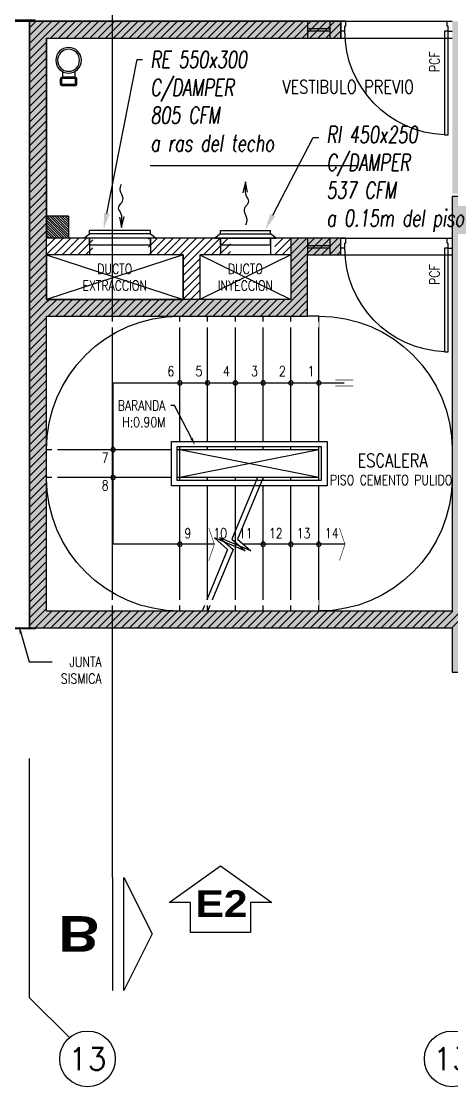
# Model space of a CAD drawing. Header units: millimetres. Extents: x -3 to 53, y -269 to 39.
# Drawn here: x 23.12 to 27, y -117.72 to -108.15 of the extents above; entities that cross this region are included whole.
import ezdxf
from ezdxf import colors
from ezdxf.entities.mleader import LeaderData, LeaderLine
from ezdxf.enums import TextEntityAlignment as Align
from ezdxf.math import Vec2, Vec3

# ---------------------------------------------------------------- set-up
doc = ezdxf.new("R2010")
doc.units = ezdxf.units.MM
doc.header["$LTSCALE"] = 15
doc.set_wipeout_variables(frame=1)
for name, pattern in [('CENTER', [2, 1.25, -0.25, 0.25, -0.25]), ('HIDDEN2', [0.1875, 0.125, -0.0625]), ('PHANTOM', [63.5, 31.75, -6.35, 6.35, -6.35, 6.35, -6.35]), ('PHANTOM2', [1.25, 0.625, -0.125, 0.125, -0.125, 0.125, -0.125])]:
    doc.linetypes.add(name, pattern=pattern)
doc.layers.get('0').update_dxf_attribs({"color": 250})
for name, color, linetype in [('A-BARANDAS', 250, 'Continuous'), ('A-CORTE', 250, 'CENTER'), ('A-EJES', 251, 'PHANTOM'), ('A-EST HATCH', 250, 'Continuous'), ('A-EST PLACAS', 250, 'Continuous'), ('A-EST VIGAS', 250, 'HIDDEN2'), ('A-HATCH', 250, 'Continuous'), ('A-LINEAS', 250, 'Continuous'), ('A-MOBILIARIO', 250, 'Continuous'), ('A-MURO BAJO', 251, 'Continuous'), ('A-PROYECCIONES', 250, 'HIDDEN2'), ('A-TEXTO-ACABADO PISO', 250, 'Continuous'), ('A-TEXTO-AMBIENTE', 252, 'Continuous'), ('A-TEXTO-INDICACIONES', 250, 'Continuous'), ('L-03_EQUIP-ACCES', 160, 'Continuous'), ('L-04_EQ-MED-CONT', 191, 'Continuous'), ('L-06_EQ-FIN-CONT', 141, 'Continuous'), ('L3 Equipos y Ductos', 160, 'Continuous'), ('L4 Linea mediana', 191, 'Continuous'), ('L6 Linea fina', 141, 'Continuous'), ('MURO CF 120', 250, 'Continuous')]:
    doc.layers.add(name, color=color, linetype=linetype)
doc.layers.add('A-MUROS', color=252, linetype='Continuous', lineweight=30)
doc.styles.add('JNV ING', font='romans.shx', dxfattribs={"width": 0.7, "oblique": 8, "height": 0.15})
doc.styles.add('R140', font='', dxfattribs={"height": 3.55})
doc.styles.add('R160-75', font='', dxfattribs={"height": 0.6})
doc.styles.add('ROMANS', font='romans.shx', dxfattribs={"width": 0.8})
doc.styles.add('TXT_COTAS', font='romans.shx', dxfattribs={"width": 0.8})
doc.styles.get('R140').set_extended_font_data('Arial Black', bold=True)
doc.styles.get('R160-75').set_extended_font_data('Arial Black', bold=True)
pattern_1 = [(45, (179.999406, -86.67669), (-0.035355339, 0.035355339), [])]

# ---------------------------------------------------------------- blocks, each defined once
blk = doc.blocks.new('flujo11')
at = {"layer": 'L6 Linea fina'}
for p, q in [((0, 0), (-0.0198, -0.0998)), ((0.0212, -0.0932), (0, 0))]:
    blk.add_line(p, q, dxfattribs=at)
blk.add_open_spline([(0, 0), (0.0064, -0.0434), (-0.016, -0.1047), (0.0608, -0.1905), (-0.0346, -0.24), (0.0373, -0.3312), (0.0223, -0.3717), (0.0156, -0.3896)], degree=3, knots=[0, 0, 0, 0, 0.0524684, 0.0807049, 0.1300475, 0.160067, 0.1839926, 0.1839926, 0.1839926, 0.1839926], dxfattribs=at)
blk = doc.blocks.new('TAF_55')
at = {"layer": 'L-03_EQUIP-ACCES', "ltscale": 1.5}
for p, q in [((-0.325, 0.06), (0.325, 0.06)), ((-0.275, 0), (-0.275, 0.06)), ((0.275, 0), (0.275, 0.06))]:
    blk.add_line(p, q, dxfattribs=at)
at = {"layer": 'L-04_EQ-MED-CONT', "ltscale": 1.5}
for p, q in [((-0.275, 0.1), (-0.325, 0.06)), ((-0.275, 0.1), (0.275, 0.1)), ((0.325, 0.06), (0.275, 0.1))]:
    blk.add_line(p, q, dxfattribs=at)
at = {"layer": 'L-06_EQ-FIN-CONT', "ltscale": 1.5}
for p, q in [((-0.275, 0.13), (0.275, 0.13)), ((-0.275, 0.1), (-0.275, 0.13)), ((0.275, 0.1), (0.275, 0.13))]:
    blk.add_line(p, q, dxfattribs=at)
blk = doc.blocks.new('EST.P10')
at = {"layer": 'A-EST HATCH'}
h = blk.add_hatch(color=256, dxfattribs=at)
h.dxf.hatch_style = 1
h.paths.add_polyline_path([(39.55, -2.74), (39.55, 3.325), (37.9, 3.325), (37.9, 3.525), (39.7, 3.525), (39.7, 2.65), (41.2, 2.65), (41.2, 3.15), (41.35, 3.15), (41.35, 2.45), (39.7, 2.45), (39.7, -2.74)])
h.paths.add_polyline_path([(18.45, 7.325), (20.05, 7.325), (20.05, 10.425), (18.85, 10.425), (18.85, 10.575), (20.2, 10.575), (20.2, 7.175), (18.45, 7.175)])
h.paths.add_polyline_path([(17.65, 10.575), (17.5, 10.575), (17.5, 7.175), (17.65, 7.175)])
h.paths.add_polyline_path([(12.15, 11.05), (11.85, 11.05), (11.85, 10.9), (12, 10.9), (12, 7.825), (12.15, 7.825)])
h.paths.add_polyline_path([(15.1, 10.425), (15.1, 7.325), (16.7, 7.325), (16.7, 7.175), (14.95, 7.175), (14.95, 10.575), (16.3, 10.575), (16.3, 10.425)])
h.paths.add_polyline_path([(5.85, 10.9), (5.25, 10.9), (5.25, 11.05), (6, 11.05), (6, 7.65), (4.85, 7.65), (4.85, 7.8), (5.85, 7.8)])
h.paths.add_polyline_path([(4.05, 11.05), (4.05, 7.65), (3.9, 7.65), (3.9, 11.05)])
h.paths.add_polyline_path([(3.1, 7.8), (1.5, 7.8), (1.5, 10.9), (2.7, 10.9), (2.7, 11.05), (1.35, 11.05), (1.35, 7.65), (3.1, 7.65)])
h.paths.add_polyline_path([(5.85, -2.65), (5.25, -2.65), (5.25, -2.8), (6, -2.8), (6, 0.6), (4.85, 0.6), (4.85, 0.45), (5.85, 0.45)])
h.paths.add_polyline_path([(4.05, -2.8), (4.05, 0.6), (3.9, 0.6), (3.9, -2.8)])
h.paths.add_polyline_path([(3.1, 0.45), (1.5, 0.45), (1.5, -2.65), (2.7, -2.65), (2.7, -2.8), (1.35, -2.8), (1.35, 0.6), (3.1, 0.6)])
h.paths.add_polyline_path([(8.7, -0.35), (8.85, -0.35), (8.85, -2.65), (9, -2.65), (9, -2.8), (8.7, -2.8)])
h.paths.add_polyline_path([(18.45, 0.925), (20.05, 0.925), (20.05, -2.175), (18.85, -2.175), (18.85, -2.325), (20.2, -2.325), (20.2, 1.075), (18.45, 1.075)])
h.paths.add_polyline_path([(17.65, -2.325), (17.5, -2.325), (17.5, 1.075), (17.65, 1.075)])
h.paths.add_polyline_path([(12.15, -2.8), (11.85, -2.8), (11.85, -2.65), (12, -2.65), (12, 0.425), (12.15, 0.425)])
h.paths.add_polyline_path([(15.1, -2.175), (15.1, 0.925), (16.7, 0.925), (16.7, 1.075), (14.95, 1.075), (14.95, -2.325), (16.3, -2.325), (16.3, -2.175)])
h.paths.add_polyline_path([(31.6, 7.325), (30, 7.325), (30, 10.425), (31.2, 10.425), (31.2, 10.575), (29.85, 10.575), (29.85, 7.175), (31.6, 7.175)])
h.paths.add_polyline_path([(32.4, 10.575), (32.55, 10.575), (32.55, 7.175), (32.4, 7.175)])
h.paths.add_polyline_path([(38.2, 11.05), (38.2, 10.9), (38.05, 10.9), (38.05, 7.825), (37.9, 7.825), (37.9, 11.05)])
h.paths.add_polyline_path([(27.6, 4.725), (37, 4.725), (37, 4.875), (33.45, 4.875), (33.45, 6.275), (33.25, 6.275), (33.25, 4.875), (30.35, 4.875), (30.35, 6.275), (30.2, 6.275), (30.2, 4.875), (27.8, 4.875), (27.8, 6.125), (29.45, 6.125), (29.45, 6.275), (27.175, 6.275), (27.175, 6.125), (27.6, 6.125)])
h.paths.add_polyline_path([(34.95, 10.425), (34.95, 7.325), (33.35, 7.325), (33.35, 7.175), (35.1, 7.175), (35.1, 10.575), (33.75, 10.575), (33.75, 10.425)])
h.paths.add_polyline_path([(39.7, 5.8), (41.35, 5.8), (41.35, 5.1), (41.2, 5.1), (41.2, 5.6), (39.7, 5.6), (39.7, 4.725), (37.9, 4.725), (37.9, 4.925), (39.55, 4.925), (39.55, 10.99), (39.7, 10.99)])
h.paths.add_polyline_path([(44.2, 10.9), (44.8, 10.9), (44.8, 11.05), (44.05, 11.05), (44.05, 7.65), (45.2, 7.65), (45.2, 7.8), (44.2, 7.8)])
h.paths.add_polyline_path([(46, 11.05), (46, 7.65), (46.15, 7.65), (46.15, 11.05)])
h.paths.add_polyline_path([(46.95, 7.8), (48.55, 7.8), (48.55, 10.9), (47.35, 10.9), (47.35, 11.05), (48.7, 11.05), (48.7, 7.65), (46.95, 7.65)])
h.paths.add_polyline_path([(46, -2.8), (46, 0.6), (46.15, 0.6), (46.15, -2.8)])
h.paths.add_polyline_path([(46.95, 0.45), (48.55, 0.45), (48.55, -2.65), (47.35, -2.65), (47.35, -2.8), (48.7, -2.8), (48.7, 0.6), (46.95, 0.6)])
h.paths.add_polyline_path([(41.35, 0.7), (41.2, 0.7), (41.2, -2.65), (41.05, -2.65), (41.05, -2.8), (41.35, -2.8)])
h.paths.add_polyline_path([(31.6, 0.925), (30, 0.925), (30, -2.175), (31.2, -2.175), (31.2, -2.325), (29.85, -2.325), (29.85, 1.075), (31.6, 1.075)])
h.paths.add_polyline_path([(32.4, -2.325), (32.55, -2.325), (32.55, 1.075), (32.4, 1.075)])
h.paths.add_polyline_path([(37.9, -2.8), (38.2, -2.8), (38.2, -2.65), (38.05, -2.65), (38.05, 0.425), (37.9, 0.425)])
h.paths.add_polyline_path([(34.95, -2.175), (34.95, 0.925), (33.35, 0.925), (33.35, 1.075), (35.1, 1.075), (35.1, -2.325), (33.75, -2.325), (33.75, -2.175)])
h.paths.add_polyline_path([(10.35, 3.525), (12.15, 3.525), (12.15, 3.375), (10.5, 3.375), (10.5, -2.74), (10.35, -2.74), (10.35, 2.5), (8.7, 2.5), (8.7, 3.15), (8.85, 3.15), (8.85, 2.65), (10.35, 2.65)])
h.paths.add_polyline_path([(44.05, -2.8), (44.05, 0.6), (45.2, 0.6), (45.2, 0.45), (44.2, 0.45), (44.2, -2.65), (44.8, -2.65), (44.8, -2.8)])
h.paths.add_polyline_path([(46.9532, 5.55), (47.1, 5.55), (47.1, 6.75), (44.95, 6.75), (44.95, 6.6), (45.4, 6.6), (45.4, 5), (45.6, 5), (45.6, 6.6), (46.95, 6.6), (46.95, 5.55)], flags=17)
h.paths.add_polyline_path([(46.9532, 2.7), (47.1, 2.7), (47.1, 1.5), (44.95, 1.5), (44.95, 1.65), (45.4, 1.65), (45.4, 3.25), (45.6, 3.25), (45.6, 1.65), (46.95, 1.65), (46.95, 2.7)], flags=17)
h.paths.add_polyline_path([(41.1999, 4.2), (44.05, 4.2), (44.05, 6.75), (44.2, 6.75), (44.2, 4.2), (46.95, 4.2), (46.95, 4.8), (47.1, 4.8), (47.1, 4.2), (49.9, 4.2), (49.9, 8.15), (49.85, 8.15), (49.85, 8.25), (50.05, 8.25), (50.05, 0), (49.85, 0), (49.85, 0.1), (49.8999, 0.1), (49.9, 4.05), (47.1, 4.05), (47.1, 3.45), (46.95, 3.45), (46.95, 4.05), (44.2, 4.05), (44.2, 1.5), (44.05, 1.5), (44.05, 4.05), (41.1999, 4.05)])
h.paths.add_polyline_path([(41.35, 11.05), (41.35, 7.55), (41.2, 7.55), (41.2, 10.9), (41.05, 10.9), (41.05, 11.05)])
h.paths.add_polyline_path([(27.15, 4.725), (25.15, 4.725), (25.15, 4.875), (27, 4.875), (27, 8.275), (25.15, 8.275), (25.15, 8.425), (27, 8.425), (27, 10.575), (27.85, 10.575), (27.85, 10.425), (27.15, 10.425)])
h.paths.add_polyline_path([(10.35, 10.99), (10.35, 5.75), (8.7, 5.75), (8.7, 5.1), (8.85, 5.1), (8.85, 5.6), (10.35, 5.6), (10.35, 4.725), (12.15, 4.725), (12.15, 4.875), (10.5, 4.875), (10.5, 10.99)])
h.paths.add_polyline_path([(2.95, 4.2), (0.15, 4.2), (0.1499, 8.15), (0.2, 8.15), (0.2, 8.25), (0, 8.25), (0, 0), (0.2, 0), (0.2, 0.0997), (0.1501, 0.1), (0.15, 4.05), (2.95, 4.05), (2.95, 3.45), (3.1, 3.45), (3.1, 4.05), (5.85, 4.05), (5.85, 1.5), (6, 1.5), (6, 4.05), (8.8501, 4.05), (8.8501, 4.2), (6, 4.2), (6, 6.75), (5.85, 6.75), (5.85, 4.2), (3.1, 4.2), (3.1, 4.8), (2.95, 4.8)])
h.paths.add_polyline_path([(8.7, 11.05), (9, 11.05), (9, 10.9), (8.85, 10.9), (8.85, 8.6), (8.7, 8.6)])
h.paths.add_polyline_path([(3.0968, 5.55), (2.95, 5.55), (2.95, 6.75), (5.1, 6.75), (5.1, 6.6), (4.65, 6.6), (4.65, 5), (4.45, 5), (4.45, 6.6), (3.1, 6.6), (3.1, 5.55)], flags=17)
h.paths.add_polyline_path([(3.0968, 2.7), (2.95, 2.7), (2.95, 1.5), (5.1, 1.5), (5.1, 1.65), (4.65, 1.65), (4.65, 3.25), (4.45, 3.25), (4.45, 1.65), (3.1, 1.65), (3.1, 2.7)], flags=17)
h.paths.add_polyline_path([(23.35, 4.725), (23.2, 4.725), (23.2, 8.425), (23.35, 8.425)])
h.paths.add_polyline_path([(22.45, 6.125), (22.45, 4.725), (13.05, 4.725), (13.05, 4.875), (16.6, 4.875), (16.6, 6.275), (16.8, 6.275), (16.8, 4.875), (19.7, 4.875), (19.7, 6.275), (19.85, 6.275), (19.85, 4.875), (22.25, 4.875), (22.25, 6.125), (20.6, 6.125), (20.6, 6.275), (22.845, 6.275), (22.845, 6.125)])
h.paths.add_polyline_path([(29, 1.975), (29, 2.125), (27.2, 2.125), (27.2, 3.375), (29.75, 3.375), (29.75, 1.975), (29.9, 1.975), (29.9, 3.375), (33.25, 3.375), (33.25, 1.975), (33.45, 1.975), (33.45, 3.375), (37, 3.375), (37, 3.525), (27, 3.525), (27, 1.975)])
h.paths.add_polyline_path([(27, 1.95), (27, -1.775), (23.35, -1.775), (23.35, 0.875), (25.7, 0.875), (25.7, 1.425), (26, 1.425), (26, 1.575), (25.55, 1.575), (25.55, 1.025), (23.35, 1.025), (23.35, 3.375), (26, 3.375), (26, 3.525), (23.2, 3.525), (23.2, -1.925), (27, -1.925), (27, -2.325), (27.85, -2.325), (27.85, -2.175), (27.15, -2.175), (27.15, 1.95)])
at = {"layer": 'A-EST PLACAS'}
blk.add_lwpolyline([(27, 1.95), (27, -1.775), (23.35, -1.775), (23.35, 0.875), (25.7, 0.875), (25.7, 1.425), (26, 1.425), (26, 1.575), (25.55, 1.575), (25.55, 1.025), (23.35, 1.025), (23.35, 3.375), (26, 3.375), (26, 3.525), (23.2, 3.525), (23.2, -1.925), (27, -1.925), (27, -2.325), (27.85, -2.325), (27.85, -2.175), (27.15, -2.175), (27.15, 1.95)], close=True, dxfattribs=at)
at = {"layer": 'A-EST VIGAS'}
for p, q in [((26, 3.525), (27, 3.525)), ((26, 3.375), (27, 3.375)), ((25.55, 1.575), (23.35, 1.575)), ((26, 1.575), (27, 1.575)), ((24.58, 1.425), (23.35, 1.425)), ((24.58, 1.425, 0), (24.58, 1.025)), ((25.55, 1.425), (24.73, 1.425)), ((24.73, 1.425, 0), (24.73, 1.025)), ((26, 1.425), (27, 1.425))]:
    blk.add_line(p, q, dxfattribs=at)
at = {"layer": 'A-PROYECCIONES', "ltscale": 0.5}
for p, q in [((25.7, 3.525, 0), (25.7, 3.375, 0)), ((25.7, 3.46, 0), (25.9, 3.46, 0)), ((25.9, 3.525, 0), (25.9, 3.375, 0)), ((25.7, 3.44, 0), (25.9, 3.44, 0)), ((25.7, 1.575, 0), (25.7, 1.425, 0)), ((25.9, 1.575, 0), (25.9, 1.425, 0)), ((25.7, 1.51, 0), (25.9, 1.51, 0)), ((25.7, 1.49, 0), (25.9, 1.49, 0))]:
    blk.add_line(p, q, dxfattribs=at)
blk = doc.blocks.new('TEXTO DUCTOS PT')
at = {"layer": 'A-TEXTO-INDICACIONES', "char_height": 0.09, "width": 0.4157, "attachment_point": 5, "style": 'ROMANS'}
for s, insert in [('\\pxsm1,qc,t16;DUCTO EXTRACCION', (22.615, -9.825, 0)), ('\\pxsm1,qc,t16;DUCTO INYECCION', (23.79, -9.825, 0))]:
    blk.add_mtext(s, dxfattribs=dict(at, insert=insert))
blk = doc.blocks.new('*U31')
blk.add_lwpolyline([(-4.65, -4.35), (-4.65, 0.15), (-7.86, 0.15), (-0.15, 5.69), (7.57, 0.15), (4.35, 0.15), (4.35, -4.35)], close=True)
at = {"linetype": 'Continuous', "style": 'R140'}
blk.add_attdef('ELEVACION', text='', height=3.55, dxfattribs=at).set_placement((0, 0), align=Align.MIDDLE_CENTER)
blk = doc.blocks.new('*U104')
blk.add_line((-3, -5.08), (-3, 5.08))
blk.add_lwpolyline([(-4.016, 5.08), (-4.016, -5.08), (-6.556, 0)], close=True)
at = {"linetype": 'Continuous', "style": 'R160-75'}
blk.add_attdef('A', text='', height=0.3, dxfattribs=at).set_placement((0, 0), align=Align.MIDDLE_CENTER)
blk = doc.blocks.new('Cortes-Elev.')
at = {"layer": 'A-CORTE', "linetype": 'CENTER', "ltscale": 0.5}
for points in [[(23.945, 20.8306), (23.945, 37.8534)], [(-1.966, 27.2284), (51.8601, 27.2284)]]:
    blk.add_lwpolyline(points, dxfattribs=at)
ref = blk.add_blockref('*U31', (24.9256, 20.5952), dxfattribs=dict(at, xscale=0.05980032655866058, yscale=0.05980032655866058, zscale=0.05980032655866058))
ref.add_attrib('ELEVACION', 'E2', dxfattribs={"layer": '0', "linetype": 'Continuous', "height": 0.2392, "style": 'R160-75'}).set_placement((24.9256, 20.5953), align=Align.MIDDLE_CENTER)
ref = blk.add_blockref('*U104', (23.645, 20.3226), dxfattribs=dict(at, xscale=0.1, yscale=0.1, zscale=-0.1, rotation=180))
ref.add_attrib('A', 'B', dxfattribs={"layer": '0', "linetype": 'Continuous', "extrusion": (0, 0, -1), "height": 0.32, "rotation": 180, "style": 'R160-75'}).set_placement((-23.645, 20.3226), align=Align.MIDDLE)
blk = doc.blocks.new('*U143')
for p, q in [((0.01, 0.955), (0.01, 1)), ((0.1, 0.965), (0.055, 0.965)), ((0.055, 0.955), (0.055, 0.965)), ((0.1, 0.965), (0.1, 1)), ((0.055, 0.955), (0.01, 0.955)), ((0.055, 0.045), (0.01, 0.045)), ((0.01, 0.045), (0.01, 0)), ((0.055, 0.045), (0.055, 0.035)), ((0.1, 0.035), (0.055, 0.035)), ((0.1, 0.035), (0.1, 0))]:
    blk.add_line(p, q)
blk.add_lwpolyline([(1.03, 0.07), (1.03, 0.035), (0.1, 0.035), (0.1, 0.07)], close=True)
at = {"linetype": 'HIDDEN2'}
blk.add_arc((0.0995, 0.0338), 0.9312, 2.23015, 89.96723, dxfattribs=at)
blk = doc.blocks.new('*U144')
for p, q in [((587.059, -119.157), (587.059, -119.23)), ((587.219, -119.157), (587.219, -119.23))]:
    blk.add_line(p, q)
for points in [[(587.245, -119.254), (587.245, -119.313, -0.414214), (587.221, -119.337), (587.057, -119.337, -0.414214), (587.033, -119.313), (587.033, -119.254, -0.414214), (587.057, -119.23), (587.221, -119.23, -0.414214)], [(587.229, -119.254), (587.229, -119.313, -0.414214), (587.221, -119.321), (587.057, -119.321, -0.414214), (587.049, -119.313), (587.049, -119.254, -0.414214), (587.057, -119.246), (587.221, -119.246, -0.414214)]]:
    blk.add_lwpolyline(points, format="xyb", close=True)
for radius in [0.164, 0.14]:
    blk.add_circle((587.139, -119.014), radius)
blk = doc.blocks.new('N.01')
at = {"layer": 'A-HATCH'}
h = blk.add_hatch(dxfattribs=at)
h.set_pattern_fill('ANSI31', color=256, scale=0.005)
h.set_pattern_definition([(45, (116.932913, -109.161275), (-0.0112253202, 0.0112253202), [])])
h.paths.add_polyline_path([(3.9, 3.875), (3.7, 3.875), (3.7, 4.075), (3.9, 4.075)])
at = {"elevation": 0}
blk.add_lwpolyline([(4, 5.835), (4.25, 5.835), (4.25, 5.825), (4, 5.825)], close=True, dxfattribs=at)
at = {"layer": 'A-LINEAS', "linetype": 'Continuous'}
for p, q in [((1.7, 3.725, 0), (2.52, 3.325, 0)), ((2.52, 3.725, 0), (1.7, 3.325, 0)), ((2.67, 3.725, 0), (3.9, 3.325, 0)), ((3.9, 3.725, 0), (2.67, 3.325, 0)), ((1.45, 1.975, 0), (2.7, 1.725, 0)), ((1.45, 1.725, 0), (2.7, 1.975, 0))]:
    blk.add_line(p, q, dxfattribs=at)
at = {"layer": 'A-LINEAS'}
blk.add_line((3.3, 2.575, 0), (1.2204, 2.575, 0), dxfattribs=at)
at = {"layer": 'A-LINEAS', "const_width": 0.005, "elevation": 0}
for points in [[(1.3008, 2.6022), (1.1401, 2.6022)], [(1.3008, 2.5479), (1.1401, 2.5479)], [(1.2646, 1.2724), (1.2138, 1.125), (1.2646, 0.9776)], [(2.4395, 1.2724), (2.3887, 1.125), (2.4395, 0.9776)]]:
    blk.add_lwpolyline(points, dxfattribs=at)
at = {"layer": 'A-LINEAS', "elevation": 0}
blk.add_lwpolyline([(2.3887, 1.125), (3.3, 1.125), (3.3, 2.575)], dxfattribs=at)
at = {"layer": 'A-LINEAS', "linetype": 'Continuous', "elevation": 0}
blk.add_lwpolyline([(1.2138, 1.125), (2.1278, 1.125)], dxfattribs=at)
at = {"layer": 'A-LINEAS', "linetype": 'Continuous'}
for centre in [(1.45, 2.575, 0), (1.7, 2.575, 0), (1.95, 2.575, 0), (2.2, 2.575, 0), (2.45, 2.575, 0), (2.7, 2.575, 0), (3.3, 1.975, 0), (3.3, 1.725, 0), (1.45, 1.125, 0), (1.45, 1.125, 0), (1.7, 1.125, 0), (1.95, 1.125, 0), (2.7, 1.125, 0)]:
    blk.add_circle(centre, 0.02, dxfattribs=at)
at = {"layer": 'A-MURO BAJO'}
for p, q in [((3.5, 3.325, 0), (3.9, 3.325, 0)), ((1.45, 1.975, 0), (1.45, 3.175, 0)), ((1.45, 3.175, 0), (1.55, 3.175, 0)), ((1.7, 1.975, 0), (1.7, 3.175, 0)), ((1.95, 1.975, 0), (1.95, 3.175, 0)), ((2.2, 1.975, 0), (2.2, 3.175, 0)), ((2.45, 1.975, 0), (2.45, 3.175, 0)), ((2.7, 1.975, 0), (2.7, 3.175, 0)), ((1.45, 1.975, 0), (2.7, 1.975, 0)), ((1.45, 1.725, 0), (1.45, 1.975, 0)), ((2.45, 1.975, 0), (3.9, 1.975, 0)), ((2.7, 1.725, 0), (2.7, 1.975, 0)), ((1.45, 1.725, 0), (2.7, 1.725, 0)), ((1.45, 0.525, 0), (1.45, 1.725, 0)), ((1.7, 0.525, 0), (1.7, 1.725, 0)), ((1.95, 0.525, 0), (1.95, 1.725, 0)), ((2.2, 0.525, 0), (2.2, 1.725, 0)), ((2.45, 0.525, 0), (2.45, 1.725, 0)), ((2.7, 1.725, 0), (3.9, 1.725, 0)), ((2.7, 0.525, 0), (2.7, 1.725, 0))]:
    blk.add_line(p, q, dxfattribs=at)
at = {"layer": 'A-MUROS'}
for p, q in [((1.25, 5.825, 0), (1.25, 5.675, 0)), ((4.05, 5.825, 0), (1.25, 5.825, 0)), ((4.05, 0.375, 0), (4.05, 5.825, 0)), ((3.9, 5.675, 0), (1.25, 5.675, 0)), ((3.9, 5.675, 0), (3.9, 3.875, 0)), ((3.7, 4.075, 0), (3.7, 3.875, 0)), ((3.7, 4.075, 0), (3.9, 4.075, 0)), ((1.25, 3.725, 0), (1.25, 3.875, 0)), ((1.25, 3.875, 0), (3.9, 3.875, 0)), ((1.55, 3.725, 0), (1.25, 3.725, 0)), ((1.55, 3.175, 0), (1.55, 3.725, 0)), ((1.7, 3.725, 0), (1.7, 3.325, 0)), ((1.7, 3.725, 0), (2.52, 3.725, 0)), ((2.52, 3.725, 0), (2.52, 3.325, 0)), ((2.67, 3.725, 0), (3.9, 3.725, 0)), ((2.67, 3.325, 0), (2.67, 3.725, 0)), ((3.9, 3.725, 0), (3.9, 3.325, 0)), ((1.7, 3.325, 0), (2.52, 3.325, 0)), ((1.7, 3.325, 0), (2.52, 3.325, 0)), ((3.9, 3.325, 0), (2.67, 3.325, 0)), ((3.9, 3.175, 0), (1.55, 3.175, 0)), ((3.9, 0.525, 0), (3.9, 3.175, 0)), ((0.25, 0.525, 0), (3.9, 0.525, 0)), ((4.05, 0.375, 0), (0.25, 0.375, 0))]:
    blk.add_line(p, q, dxfattribs=at)
at = {"xscale": 0.7035271998764521, "yscale": 0.7035271998764521, "zscale": 0.7035271998764521}
blk.add_blockref('*U144', (-409.3684, 89.2043, 0), dxfattribs=at)
at = {"layer": 'A-MOBILIARIO', "rotation": 270}
for p in [(0.25, 5.835, 0), (0.25, 3.885, 0)]:
    blk.add_blockref('*U143', p, dxfattribs=at)
blk.add_wipeout([(1.425, 1.7), (1.375, 1.65), (2.775, 1.65), (2.775, 2.05), (1.375, 2.05), (1.375, 1.65), (1.425, 1.7), (1.425, 2), (2.725, 2), (2.725, 1.7)]).translate(0, 0, 0).dxf.layer = 'A-BARANDAS'
at = {"layer": 'A-BARANDAS', "elevation": 0}
for points in [[(1.375, 2.05), (1.375, 1.65), (2.775, 1.65), (2.775, 2.05)], [(2.725, 1.7), (1.425, 1.7), (1.425, 2), (2.725, 2)]]:
    blk.add_lwpolyline(points, close=True, dxfattribs=at)
at = {"layer": 'A-LINEAS', "linetype": 'Continuous', "elevation": 0}
for points in [[(1.95, 1.725), (2.1808, 1.1712), (2.0615, 1.0673), (2.3385, 1.1827), (2.2192, 1.0789), (2.45, 0.525)], [(2, 1.725), (2.2308, 1.1712), (2.1115, 1.0673), (2.3885, 1.1827), (2.2692, 1.0789), (2.5, 0.525)]]:
    blk.add_lwpolyline(points, dxfattribs=at)
blk.add_wipeout([(1.45, 0.575), (1.45, 0.625), (1.45, 0.625), (3.8, 0.625), (3.8, 2.5721), (3.8, 3.075), (1.45, 3.075), (1.45, 3.125), (3.85, 3.125), (3.85, 2.5928), (3.85, 0.575)]).translate(0, 0, 0).dxf.layer = 'A-BARANDAS'
at = {"layer": 'A-PROYECCIONES'}
for centre, start, end in [((1.45, 1.975, 0), 90, 180), ((2.7, 1.975, 0), 0, 90), ((1.45, 1.725, 0), 180, 270), ((2.7, 1.725, 0), 270, 0)]:
    blk.add_arc(centre, 1.2, start, end, dxfattribs=at)
blk = doc.blocks.new('Ejes_Torre G')
at = {"layer": 'A-EJES', "linetype": 'PHANTOM2', "ltscale": 0.5}
blk.add_line((23.2, -2.45, 0), (23.559, -2.809, 0), dxfattribs=at)
at = {"layer": 'A-EJES', "linetype": 'PHANTOM2', "ltscale": 0.5, "elevation": 0}
blk.add_lwpolyline([(23.2, -2.45), (23.2, -0.3)], dxfattribs=at)
at = {"layer": 'A-EJES', "linetype": 'Continuous'}
for centre in [(23.7204, -3, 0), (27, -3, 0)]:
    blk.add_circle(centre, 0.25, dxfattribs=at)
at = {"layer": 'A-EJES', "linetype": 'Continuous', "style": 'ROMANS'}
for p in [(23.7204, -3, 0), (27, -3, 0)]:
    blk.add_text('13', height=0.2, dxfattribs=at).set_placement(p, align=Align.MIDDLE_CENTER)
blk = doc.blocks.new('Vent. Vest G')
at = {"layer": 'L-03_EQUIP-ACCES', "ltscale": 1.5}
for p, q in [((-0.8335, 0.15, 0), (-0.2835, 0.15, 0)), ((-0.7835, 0.09, 0), (-0.7835, 0.15, 0)), ((-0.3335, 0.09, 0), (-0.3335, 0.15, 0))]:
    blk.add_line(p, q, dxfattribs=at)
at = {"layer": 'L-04_EQ-MED-CONT', "ltscale": 1.5}
for p, q in [((-0.7835, 0.19, 0), (-0.8335, 0.15, 0)), ((-0.7835, 0.19, 0), (-0.3335, 0.19, 0)), ((-0.2835, 0.15, 0), (-0.3335, 0.19, 0))]:
    blk.add_line(p, q, dxfattribs=at)
at = {"layer": 'L-06_EQ-FIN-CONT', "ltscale": 1.5}
for p, q in [((-0.7835, 0.22, 0), (-0.3335, 0.22, 0)), ((-0.7835, 0.19, 0), (-0.7835, 0.22, 0)), ((-0.3335, 0.19, 0), (-0.3335, 0.22, 0))]:
    blk.add_line(p, q, dxfattribs=at)
at = {"layer": 'L3 Equipos y Ductos', "elevation": 0}
for points in [[(-1.9619, 0.09), (-1.4119, 0.09)], [(-0.7835, 0.09), (-0.3335, 0.09)]]:
    blk.add_lwpolyline(points, dxfattribs=at)
at = {"layer": 'L4 Linea mediana', "elevation": 0}
for points in [[(-1.9619, 0.15), (-1.9619, 0)], [(-1.4119, 0.15), (-1.4119, 0)], [(-0.7835, 0.15), (-0.7835, 0)], [(-0.3335, 0.15), (-0.3335, 0)]]:
    blk.add_lwpolyline(points, dxfattribs=at)
at = {"layer": 'L3 Equipos y Ductos'}
for p, rotation in [((-1.6738, 0.2463, 0), 177.7077173645967), ((-0.5585, 0.6582, 0), 357.7077173643117)]:
    blk.add_blockref('flujo11', p, dxfattribs=dict(at, rotation=rotation))
at = {"layer": 'L6 Linea fina', "xscale": -1}
blk.add_blockref('TAF_55', (-1.6869, 0.09, 0), dxfattribs=at)
at = {"layer": 'L6 Linea fina'}
ml = blk.add_multileader_mtext('Standard', dxfattribs=at)
ml.set_content('RE 550x300\\PC/DAMPER\\P805 CFM\\Pa ras del techo', color=12, style='JNV ING')
ml.set_leader_properties(color=256, linetype='ByLayer', lineweight=-1)
ml.build(insert=Vec2(0, 0))
ml.multileader.update_dxf_attribs({"dogleg_length": 0.05, "arrow_head_size": 0.15})
ctx = ml.context
ctx.base_point, ctx.char_height, ctx.arrow_head_size, ctx.landing_gap_size, ctx.plane_origin = Vec3(-1.4837, 1.7554, 0), 0.15, 0.15, 0.07, Vec3(0.3731, 0.1981, 0)
notes = []
notes.append((ctx, [(1, (1, 1, 0), (-1.5337, 1.7554, 0), (1, 0), 0.05, [(0, [(-1.8354, 0.2268, 0)], 0, [])])]))
ctx.mtext.insert, ctx.mtext.flow_direction = Vec3(-1.4137, 1.8304, 0), 5
ml = blk.add_multileader_mtext('Standard', dxfattribs=at)
ml.set_content('RI 450x250\\PC/DAMPER\\P537 CFM\\Pa 0.15m del piso', color=12, style='JNV ING')
ml.set_leader_properties(color=256, linetype='ByLayer', lineweight=-1)
ml.build(insert=Vec2(0, 0))
ml.multileader.update_dxf_attribs({"dogleg_length": 0.05, "arrow_head_size": 0.15})
ctx = ml.context
ctx.base_point, ctx.char_height, ctx.arrow_head_size, ctx.landing_gap_size, ctx.plane_origin = Vec3(0.1001, 1.057, 0), 0.15, 0.15, 0.07, Vec3(2.072, 0.2989, 0)
notes.append((ctx, [(1, (1, 1, 0), (0.0501, 1.057, 0), (1, 0), 0.05, [(0, [(-0.3831, 0.225, 0)], 0, [])])]))
ctx.mtext.insert, ctx.mtext.flow_direction = Vec3(0.1701, 1.157, 0), 5
for ctx, leaders in notes:
    for number, flags, end, landing, length, lines in leaders:
        leader = LeaderData()
        leader.index, (leader.has_last_leader_line, leader.has_dogleg_vector, leader.attachment_direction) = number, flags
        leader.last_leader_point, leader.dogleg_vector, leader.dogleg_length = Vec3(end), Vec3(landing), length
        for number, points, colour, breaks in lines:
            line = LeaderLine()
            line.index, line.vertices, line.color, line.breaks = number, Vec3.list(points), colors.encode_raw_color(colour), breaks
            leader.lines.append(line)
        ctx.leaders.append(leader)

msp = doc.modelspace()

# ---------------------------------------------------------------- block references
at = {"layer": 'A-CORTE'}
msp.add_blockref('Cortes-Elev.', (0, -136.6746), dxfattribs=at)
at = {"layer": 'A-EST PLACAS'}
msp.add_blockref('EST.P10', (0, -111.6747), dxfattribs=at)
at = {"layer": 'A-TEXTO-INDICACIONES'}
msp.add_blockref('TEXTO DUCTOS PT', (1.35, -100.6247), dxfattribs=at)

# ---------------------------------------------------------------- texts
at = {"layer": 'A-TEXTO-ACABADO PISO', "insert": (26.4508, -112.2272), "char_height": 0.09, "attachment_point": 2, "rotation": 359.99998, "style": 'ROMANS'}
msp.add_mtext_dynamic_manual_height_columns('PISO CEMENTO PULIDO', width=1.20225, gutter_width=12.5, heights=[0], dxfattribs=at)
at = {"layer": 'A-TEXTO-AMBIENTE', "style": 'ROMANS', "width": 0.8}
for s, p in [('VESTIBULO PREVIO', (26.0645, -108.7986)), ('ESCALERA', (26.4637, -112.1562, 0))]:
    msp.add_text(s, height=0.12, dxfattribs=at).set_placement(p, align=Align.CENTER)

# ---------------------------------------------------------------- next in the draw order: block references
at = {"xscale": -1}
msp.add_blockref('N.01', (27.25, -113.9747, 0), dxfattribs=at)

# ---------------------------------------------------------------- next in the draw order: hatches: boundary and pattern name
at = {"layer": 'MURO CF 120'}
h = msp.add_hatch(dxfattribs=at)
h.set_pattern_fill('_USER', color=256, scale=0.05, angle=45, style=0, pattern_type=0)
h.set_pattern_definition(pattern_1)
h.paths.add_polyline_path([(23.1994, -108.1517), (23.3494, -108.1517), (23.3494, -109.7017), (23.1994, -109.7017)])
h = msp.add_hatch(dxfattribs=at)
h.set_pattern_fill('_USER', color=256, scale=0.05, angle=45, style=0, pattern_type=0)
h.set_pattern_definition(pattern_1)
h.paths.add_polyline_path([(25.9994, -108.1517), (23.3494, -108.1517), (23.3494, -108.3017), (25.9994, -108.3017)])
h = msp.add_hatch(dxfattribs=at)
h.set_pattern_fill('_USER', color=256, scale=0.05, angle=45, style=0, pattern_type=0)
h.set_pattern_definition(pattern_1)
h.paths.add_polyline_path([(23.3494, -109.7017), (23.1994, -109.7017), (23.1994, -113.6017), (23.3494, -113.6017)])
h = msp.add_hatch(dxfattribs=at)
h.set_pattern_fill('_USER', color=256, scale=0.05, angle=45, style=0, pattern_type=0)
h.set_pattern_definition(pattern_1)
h.paths.add_polyline_path([(23.3494, -110.1017), (23.7677, -110.1017), (23.7677, -110.2517), (23.3494, -110.2517)])
h = msp.add_hatch(dxfattribs=at)
h.set_pattern_fill('_USER', color=256, scale=0.05, angle=45, style=0, pattern_type=0)
h.set_pattern_definition(pattern_1)
h.paths.add_polyline_path([(24.2676, -110.1017), (25.005, -110.1017), (25.005, -110.2517), (24.2676, -110.2517)])
h = msp.add_hatch(dxfattribs=at)
h.set_pattern_fill('_USER', color=256, scale=0.05, angle=45, style=0, pattern_type=0)
h.set_pattern_definition(pattern_1)
h.paths.add_polyline_path([(25.405, -110.1017), (25.9994, -110.1017), (25.9994, -110.2517), (25.405, -110.2517)])
h = msp.add_hatch(dxfattribs=at)
h.set_pattern_fill('_USER', color=256, scale=0.05, angle=45, style=0, pattern_type=0)
h.set_pattern_definition(pattern_1)
h.paths.add_polyline_path([(24.5794, -110.2517), (24.7294, -110.2517), (24.7294, -110.6517), (24.5794, -110.6517)])
h = msp.add_hatch(dxfattribs=at)
h.set_pattern_fill('_USER', color=256, scale=0.05, angle=45, style=0, pattern_type=0)
h.set_pattern_definition(pattern_1)
h.paths.add_polyline_path([(25.5494, -110.2517), (25.6994, -110.2517), (25.6994, -110.6517), (25.5494, -110.6517)])
h = msp.add_hatch(dxfattribs=at)
h.set_pattern_fill('_USER', color=256, scale=0.05, angle=45, style=0, pattern_type=0)
h.set_pattern_definition(pattern_1)
h.paths.add_polyline_path([(23.3494, -110.6517), (25.6994, -110.6517), (25.6994, -110.8017), (23.3494, -110.8017)])
h = msp.add_hatch(dxfattribs=at)
h.set_pattern_fill('_USER', color=256, scale=0.05, angle=45, style=0, pattern_type=0)
h.set_pattern_definition(pattern_1)
h.paths.add_polyline_path([(23.3494, -113.4517), (27.1494, -113.4517), (27.1494, -113.6017), (23.3494, -113.6017)])

# ---------------------------------------------------------------- next in the draw order: linework, layer by layer
msp.add_lwpolyline([(23.03, -113.6097), (23.03, -113.6597), (23.02, -113.6597), (23.02, -113.5997), (23.25, -113.5997), (23.25, -113.6097)], close=True)

# ---------------------------------------------------------------- next in the draw order: block references
at = {"layer": 'A-MUROS'}
msp.add_blockref('Ejes_Torre G', (0, -114.4747), dxfattribs=at)
at = {"layer": 'L-03_EQUIP-ACCES'}
msp.add_blockref('Vent. Vest G', (25.7, -110.2496, 0), dxfattribs=at)

# ---------------------------------------------------------------- next in the draw order: texts
at = {"layer": 'A-TEXTO-INDICACIONES', "style": 'ROMANS', "width": 0.8}
for p in [(26.8862, -108.6059), (26.8862, -110.5188)]:
    msp.add_text('PCF', height=0.09, rotation=90, dxfattribs=at).set_placement(p)
for s, p in [('6', (24.4384, -111.3387)), ('5', (24.6918, -111.3387)), ('4', (24.9384, -111.3387)), ('3', (25.1918, -111.3387)), ('2', (25.4418, -111.3387)), ('1', (25.7021, -111.3387)), ('7', (23.8489, -112.1165)), ('8', (23.8489, -112.3665))]:
    msp.add_text(s, height=0.09, dxfattribs=at).set_placement(p)
for s, p in [('9', (24.6532, -112.7959)), ('10', (24.9752, -112.7959)), ('11', (25.2046, -112.7959)), ('12', (25.4752, -112.7959)), ('13', (25.7252, -112.7959)), ('14', (25.9786, -112.7959))]:
    msp.add_text(s, height=0.09, rotation=360, dxfattribs=at).set_placement(p, align=Align.RIGHT)

# ---------------------------------------------------------------- next in the draw order: leaders
at = {"layer": 'A-TEXTO-INDICACIONES'}
ml = msp.add_multileader_mtext('Standard', dxfattribs=at)
ml.set_content('\\pxsm1;BARANDA \\P\\pt16;H:0.90M', color=256, style='TXT_COTAS')
ml.set_leader_properties(color=256)
ml.build(insert=Vec2(0, 0))
ml.multileader.update_dxf_attribs({"dogleg_length": 0.05, "arrow_head_size": 0.07})
ctx = ml.context
ctx.base_point, ctx.char_height, ctx.arrow_head_size, ctx.landing_gap_size, ctx.plane_origin = Vec3(23.9116, -111.6023), 0.09, 0.07, 0.05, Vec3(24.6515, -112.0431)
ctx.text_align_type = 2
notes = []
notes.append((ctx, [(0, (1, 1, 0), (24.5016, -111.6023), (-1, 0), 0.0306, [(0, [(24.6875, -111.9597)], 0, [])])]))
ctx.mtext.insert, ctx.mtext.width, ctx.mtext.defined_height, ctx.mtext.alignment, ctx.mtext.flow_direction = Vec3(24.421, -111.5573), 1.149951, 0.8046, 3, 5
ml = msp.add_multileader_mtext('Standard', dxfattribs=at)
ml.set_content('\\pxsm1,t16;JUNTA \\PSISMICA', color=256, style='TXT_COTAS')
ml.set_leader_properties(color=256)
ml.build(insert=Vec2(0, 0))
ml.multileader.update_dxf_attribs({"dogleg_length": 0.05, "arrow_head_size": 0.07})
ctx = ml.context
ctx.base_point, ctx.char_height, ctx.arrow_head_size, ctx.landing_gap_size, ctx.plane_origin = Vec3(23.4032, -113.9071), 0.09, 0.07, 0.05, Vec3(24.1169, -114.4905)
ctx.text_align_type = 2
notes.append((ctx, [(1, (1, 1, 0), (23.1969, -113.9071), (1, 0), 0.2064, [(0, [(23.1025, -113.5867)], 0, [])])]))
ctx.mtext.insert, ctx.mtext.width, ctx.mtext.defined_height, ctx.mtext.alignment, ctx.mtext.flow_direction = Vec3(23.8475, -113.8621), 1.024058, 0.5146, 3, 5
for ctx, leaders in notes:
    for number, flags, end, landing, length, lines in leaders:
        leader = LeaderData()
        leader.index, (leader.has_last_leader_line, leader.has_dogleg_vector, leader.attachment_direction) = number, flags
        leader.last_leader_point, leader.dogleg_vector, leader.dogleg_length = Vec3(end), Vec3(landing), length
        for number, points, colour, breaks in lines:
            line = LeaderLine()
            line.index, line.vertices, line.color, line.breaks = number, Vec3.list(points), colors.encode_raw_color(colour), breaks
            leader.lines.append(line)
        ctx.leaders.append(leader)

doc.saveas('drawing.dxf')
